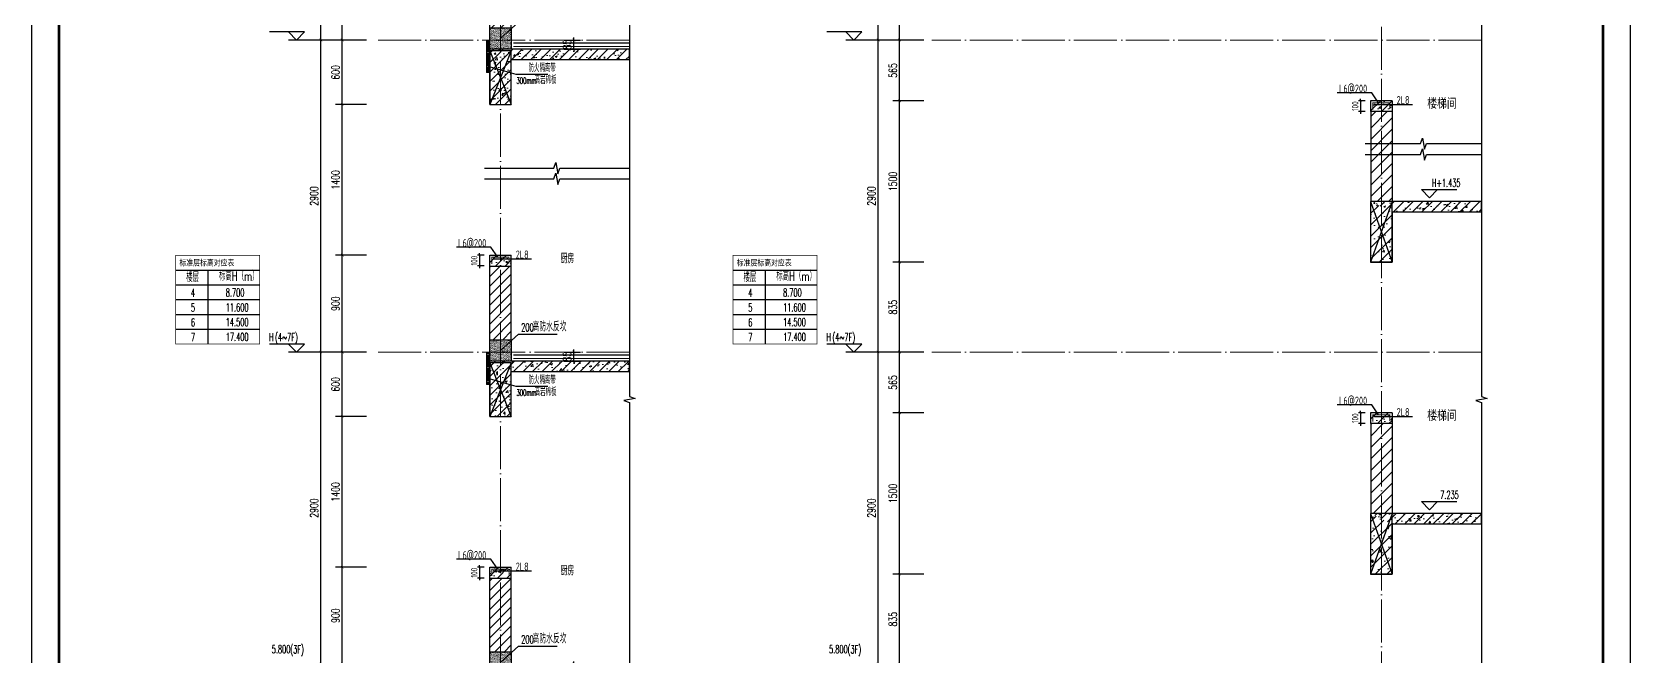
# Model space of a CAD drawing. Extents: x -1058961 to 23600, y -449123 to 2751847.
# Drawn here: x -15161 to -311, y -27028 to -21228 of the extents above; entities that cross this region are included whole.
import ezdxf

# ---------------------------------------------------------------- set-up
doc = ezdxf.new("R2010")
doc.units = 0
doc.header["$LTSCALE"] = 1000
doc.linetypes.add('DOTE', pattern=[2.42, 2, -0.2, 0.02, -0.2])
doc.layers.get('0').update_dxf_attribs({"linetype": 'CONTINUOUS'})
doc.layers.get('DEFPOINTS').update_dxf_attribs({"linetype": 'CONTINUOUS'})
for name, color, linetype in [('C-Sheet-图框', 101, 'CONTINUOUS'), ('DIM', 2, 'CONTINUOUS'), ('DIM_ELEV', 3, 'CONTINUOUS'), ('DIM_IDEN', 67, 'CONTINUOUS'), ('DIM_SYMB', 3, 'CONTINUOUS'), ('PUB_DIM', 3, 'CONTINUOUS'), ('PUB_TEXT', 2, 'CONTINUOUS'), ('REIN', 6, 'CONTINUOUS'), ('S-大样-砼线', 7, 'CONTINUOUS'), ('S-引出线', 40, 'CONTINUOUS'), ('TEXT', 2, 'CONTINUOUS'), ('WALL', 5, 'CONTINUOUS'), ('yichutu', 7, 'CONTINUOUS'), ('看线', 251, 'CONTINUOUS'), ('立面-看线', 251, 'CONTINUOUS')]:
    doc.layers.add(name, color=color, linetype=linetype)
for name, color, linetype, lineweight in [('DOTE', 19, 'DOTE', 9), ('PUB_HATCH', 8, 'CONTINUOUS', 9), ('内粉刷', 37, 'CONTINUOUS', 9), ('图框', 9, 'CONTINUOUS', 18)]:
    doc.layers.add(name, color=color, linetype=linetype, lineweight=lineweight)
doc.styles.add('_TCH_DIM', font='SIMPLEX.shx', dxfattribs={"width": 0.7, "bigfont": 'GBCBIG.shx'})
doc.styles.add('_TCH_DIM_T3', font='SIMPLEX', dxfattribs={"width": 0.705882, "bigfont": 'GBCBIG'})
doc.styles.add('DIM_FONT_T3', font='SIMPLEX', dxfattribs={"width": 0.705882, "bigfont": 'GBCBIG'})
doc.styles.add('TSSD_DIMENSION', font='Tssdeng.shx', dxfattribs={"width": 0.7, "bigfont": 'tssdchn.shx'})
doc.styles.add('TSSD_REIN', font='tssdeng.shx', dxfattribs={"width": 0.7, "height": 300, "bigfont": 'tssdchn.shx'})
doc.styles.add('w', font='tssdeng.shx', dxfattribs={"width": 0.8, "bigfont": 'tssdchn.shx'})
doc.styles.add('宋体', font='', dxfattribs={"height": 50})
doc.styles.get('宋体').set_extended_font_data('SimSun')
doc.dimstyles.new('_TCH_ARCH&&25', dxfattribs={"dimtxt": 74.375, "dimasz": 25, "dimexe": 62.5, "dimexo": 75, "dimgap": 25, "dimtad": 1, "dimdec": 0, "dimzin": 0, "dimdsep": 46, "dimtxsty": '_TCH_DIM_T3', "dimblk": 'ARCHTICK', "dimcen": 0.09, "dimclrt": 7, "dimazin": 0, "dimtfac": 1, "dimtdec": 0, "dimtix": 1, "dimtmove": 2, "dimatfit": 3, "dimldrblk": 'ARCHTICK', "dimfxl": 0, "dimtolj": 1, "dimtzin": 0, "dimarcsym": 0})
doc.dimstyles.new('TSSD_20_20', dxfattribs={"dimtxt": 60, "dimasz": 20, "dimexe": 20, "dimexo": 50, "dimgap": 20, "dimtad": 1, "dimdec": 0, "dimzin": 0, "dimdsep": 46, "dimtxsty": 'TSSD_DIMENSION', "dimblk": 'ARCHTICK', "dimblk1": 'ARCHTICK', "dimblk2": 'ARCHTICK', "dimcen": 0, "dimdle": 20, "dimclrt": 7, "dimadec": 0, "dimazin": 0, "dimtfac": 1, "dimtdec": 0, "dimtix": 1, "dimtmove": 2, "dimatfit": 3, "dimfxl": 0, "dimtolj": 1, "dimtzin": 0, "dimarcsym": 0})
pattern_1 = [(45, (0, 0), (-44.194174, 44.194174), []), (50, (0, 0), (179.315046, -15.688034), [18.75, -206.25]), (355, (0, 0), (-34.687833, 188.048033), [15, -165]), (100.4514, (14.94, -1.3), (144.627345, 172.359886), [15.935047, -175.285528]), (46.1842, (0, 50), (266.81026, -41.379754), [28.125, -309.375]), (96.6356, (22.23, 46.55), (233.665676, 243.52947), [23.90257, -262.92825]), (351.1842, (0, 50), (233.66549, 243.52965), [22.5, -247.5]), (21, (25, 37.5), (149.226763, -100.654723), [18.75, -206.25]), (326, (25, 37.5), (60.828833, 181.28751), [15, -165]), (71.4514, (37.44, 29.11), (210.055657, 80.632624), [15.935047, -175.285528]), (37.5, (0, 0), (3.039964, 83.2234635), [0, -163, 0, -167.5, 0, -165.625]), (7.5, (0, 0), (65.767384, 98.602928), [0, -95.5, 0, -159.25, 0, -63.125]), (327.5, (-55.75, 0), (133.455609, -5.638718), [0, -62.5, 0, -195, 0, -258.75]), (317.5, (-80.75, 0), (145.796542, 25.026246), [0, -81.25, 0, -129.5, 0, -183.75])]
pattern_2 = [(45, (-668291.09, 135539.91), (-53.0330086, 53.0330086), []), (50, (-668291.09, 135539.91), (215.178055, -18.82564), [22.5, -247.5]), (355, (-668291.09, 135539.9), (-41.6254, 225.65764), [18, -198]), (100.4514, (-668273.15, 135538.34), (173.552815, 206.83186), [19.12206, -210.342634]), (46.1842, (-668291.09, 135599.9), (320.17231, -49.6557), [33.75, -371.25]), (96.6356, (-668264.4, 135595.77), (280.39881, 292.23536), [28.68309, -315.5139]), (351.1842, (-668291.1, 135599.9), (280.39858, 292.23558), [27, -297]), (21, (-668261.09, 135584.91), (179.072116, -120.785667), [22.5, -247.5]), (326, (-668261.09, 135584.9), (72.9946, 217.54501), [18, -198]), (71.4514, (-668246.16, 135574.84), (252.06679, 96.75915), [19.12206, -210.342634]), (37.5, (-668291.09, 135539.91), (3.647957, 99.868156), [0, -195.6, 0, -201, 0, -198.75]), (7.5, (-668291.09, 135539.91), (78.920861, 118.323514), [0, -114.6, 0, -191.1, 0, -75.75]), (327.5, (-668357.99, 135539.91), (160.146731, -6.7664615), [0, -75, 0, -234, 0, -310.5]), (317.5, (-668387.99, 135539.91), (174.95585, 30.031495), [0, -97.5, 0, -155.4, 0, -220.5])]
pattern_3 = [(45, (-668291.09, 135593.76), (-53.03303, 53.03303), [])]
pattern_4 = [(45, (-668291.086, 135539.91), (-44.194174, 44.194174), []), (50, (-668291.09, 135539.91), (179.315046, -15.688034), [18.75, -206.25]), (355, (-668291.09, 135539.91), (-34.687833, 188.048033), [15, -165]), (100.4514, (-668276.14, 135538.6), (144.627345, 172.359886), [15.935047, -175.28553]), (46.1842, (-668291.09, 135589.9), (266.81026, -41.379754), [28.125, -309.375]), (96.6356, (-668268.85, 135586.46), (233.66568, 243.52947), [23.90257, -262.92825]), (351.1842, (-668291.1, 135589.9), (233.66549, 243.52965), [22.5, -247.5]), (21, (-668266.09, 135577.41), (149.226763, -100.654723), [18.75, -206.25]), (326, (-668266.09, 135577.41), (60.828833, 181.28751), [15, -165]), (71.4514, (-668253.65, 135569.02), (210.055657, 80.632624), [15.935047, -175.28553]), (37.5, (-668291.086, 135539.91), (3.039964, 83.2234635), [0, -163, 0, -167.5, 0, -165.625]), (7.5, (-668291.09, 135539.91), (65.767384, 98.602928), [0, -95.5, 0, -159.25, 0, -63.125]), (327.5, (-668346.836, 135539.91), (133.455609, -5.638718), [0, -62.5, 0, -195, 0, -258.75]), (317.5, (-668371.84, 135539.91), (145.796542, 25.026246), [0, -81.25, 0, -129.5, 0, -183.75])]

# ---------------------------------------------------------------- blocks, each defined once
blk = doc.blocks.new('GFDDDDRG')
at = {"layer": '图框'}
blk.add_lwpolyline([(923310, -107437), (923310, -159999), (893610, -159999), (893610, -107437)], close=True, dxfattribs=at)
blk.add_lwpolyline([(923310, -107437), (923310, -159999), (893610, -159999), (893610, -107437)], close=True, dxfattribs=at)
at = {"layer": '图框', "const_width": 50}
blk.add_lwpolyline([(894110, -159499), (922810, -159499), (922810, -108687), (894110, -108687)], close=True, dxfattribs=at)
blk = doc.blocks.new('yct-1051-594-26275-14850-25-1002.0')
at = {"layer": 'yichutu', "color": 7}
blk.add_lwpolyline([(0, 0), (0, 14850), (26275, 14850), (26275, 0)], close=True, dxfattribs=at)
blk = doc.blocks.new('_ArchTick')
at = {"color": 0, "linetype": 'ByBlock', "const_width": 0.15}
blk.add_lwpolyline([(-0.5, -0.5), (0.5, 0.5)], dxfattribs=at)
blk = doc.blocks.new('*D1397')
at = {"layer": 'DEFPOINTS', "color": 0}
for p in [(950480, -117286), (950646, -117286), (950480, -117371)]:
    blk.add_point(p, dxfattribs=at)
at = {"layer": 'PUB_DIM', "color": 0, "lineweight": -2}
for p, q in [((950555, -117286), (950708, -117286)), ((950646, -117286), (950646, -117261)), ((950646, -117371), (950646, -117286)), ((950555, -117371), (950708, -117371)), ((950646, -117371), (950646, -117396))]:
    blk.add_line(p, q, dxfattribs=at)
at = {"layer": 'PUB_DIM', "color": 0, "lineweight": -2, "xscale": 25, "yscale": 25, "zscale": 25}
for p, rotation in [((950646, -117286), 270), ((950646, -117371), 90)]:
    blk.add_blockref('_ArchTick', p, dxfattribs=dict(at, rotation=rotation))
at = {"layer": 'PUB_DIM', "color": 7, "insert": (950583, -117329), "char_height": 74.4, "attachment_point": 5, "rotation": 90, "style": '_TCH_DIM_T3'}
blk.add_mtext('\\A1;85', dxfattribs=at)
blk = doc.blocks.new('VDVDXAXFSFFX')
at = {"layer": 'PUB_HATCH'}
h = blk.add_hatch(dxfattribs=at)
h.set_pattern_fill('DOTS', color=251, scale=2, style=0)
h.set_pattern_definition([(0, (924712.4965, -148185.593), (1.5875, 3.175), [0, -3.175])])
h.paths.add_polyline_path([(924682, -148186), (924712, -148186), (924712, -147936), (924712, -147886), (924712, -147886), (924712, -147886), (924682, -147886)])
at = {"layer": 'DIM_IDEN', "color": 5}
for p, q in [((924695, -148129), (924956, -148203)), ((924956, -148203), (925253, -148203))]:
    blk.add_line(p, q, dxfattribs=at)
at = {"layer": 'PUB_HATCH', "color": 5}
blk.add_lwpolyline([(924712, -147886), (924682, -147886), (924682, -148186), (924712, -148186)], close=True, dxfattribs=at)
at = {"layer": 'PUB_TEXT', "style": 'DIM_FONT_T3', "width": 0.705882}
blk.add_text('防火隔离带', height=71.5, dxfattribs=at).set_placement((925073, -148182))
at = {"layer": 'PUB_TEXT', "color": 5, "style": 'DIM_FONT_T3'}
for s, height, width, p in [('300mm', 59.5, 0.49827, (924960, -148293)), ('高岩棉板', 71.5, 0.705882, (925130, -148293))]:
    blk.add_text(s, height=height, dxfattribs=dict(at, width=width)).set_placement(p)
blk = doc.blocks.new('*D2169')
at = {"layer": 'DEFPOINTS', "color": 0}
for p in [(-7098, -26268), (-6798, -26268), (-6798, -27103)]:
    blk.add_point(p, dxfattribs=at)
at = {"layer": 'PUB_DIM', "color": 0, "lineweight": -2}
for p, q in [((-6873, -26268), (-7160, -26268)), ((-7098, -27103), (-7098, -26268)), ((-6873, -27103), (-7160, -27103))]:
    blk.add_line(p, q, dxfattribs=at)
at = {"layer": 'PUB_DIM', "color": 0, "lineweight": -2, "xscale": 25, "yscale": 25, "zscale": 25}
for p, rotation in [((-7098, -26268), 90), ((-7098, -27103), 270)]:
    blk.add_blockref('_ArchTick', p, dxfattribs=dict(at, rotation=rotation))
at = {"layer": 'PUB_DIM', "color": 7, "insert": (-7160, -26686), "char_height": 74.4, "attachment_point": 5, "rotation": 90, "style": '_TCH_DIM_T3'}
blk.add_mtext('\\A1;835', dxfattribs=at)
blk = doc.blocks.new('*D2170')
at = {"layer": 'DEFPOINTS', "color": 0}
for p in [(-7098, -24768), (-6798, -24768), (-6798, -26268)]:
    blk.add_point(p, dxfattribs=at)
at = {"layer": 'PUB_DIM', "color": 0, "lineweight": -2}
for p, q in [((-6873, -24768), (-7160, -24768)), ((-7098, -26268), (-7098, -24768)), ((-6873, -26268), (-7160, -26268))]:
    blk.add_line(p, q, dxfattribs=at)
at = {"layer": 'PUB_DIM', "color": 0, "lineweight": -2, "xscale": 25, "yscale": 25, "zscale": 25}
for p, rotation in [((-7098, -24768), 90), ((-7098, -26268), 270)]:
    blk.add_blockref('_ArchTick', p, dxfattribs=dict(at, rotation=rotation))
at = {"layer": 'PUB_DIM', "color": 7, "insert": (-7160, -25518), "char_height": 74.4, "attachment_point": 5, "rotation": 90, "style": '_TCH_DIM_T3'}
blk.add_mtext('\\A1;1500', dxfattribs=at)
blk = doc.blocks.new('*D2171')
at = {"layer": 'DEFPOINTS', "color": 0}
for p in [(-7098, -24203), (-6798, -24203), (-6798, -24768)]:
    blk.add_point(p, dxfattribs=at)
at = {"layer": 'PUB_DIM', "color": 0, "lineweight": -2}
for p, q in [((-6873, -24203), (-7160, -24203)), ((-7098, -24768), (-7098, -24203)), ((-6873, -24768), (-7160, -24768))]:
    blk.add_line(p, q, dxfattribs=at)
at = {"layer": 'PUB_DIM', "color": 0, "lineweight": -2, "xscale": 25, "yscale": 25, "zscale": 25}
for p, rotation in [((-7098, -24203), 90), ((-7098, -24768), 270)]:
    blk.add_blockref('_ArchTick', p, dxfattribs=dict(at, rotation=rotation))
at = {"layer": 'PUB_DIM', "color": 7, "insert": (-7160, -24486), "char_height": 74.4, "attachment_point": 5, "rotation": 90, "style": '_TCH_DIM_T3'}
blk.add_mtext('\\A1;565', dxfattribs=at)
blk = doc.blocks.new('*D2172')
at = {"layer": 'DEFPOINTS', "color": 0}
for p in [(-7098, -23368), (-6798, -23368), (-6798, -24203)]:
    blk.add_point(p, dxfattribs=at)
at = {"layer": 'PUB_DIM', "color": 0, "lineweight": -2}
for p, q in [((-6873, -23368), (-7160, -23368)), ((-7098, -24203), (-7098, -23368)), ((-6873, -24203), (-7160, -24203))]:
    blk.add_line(p, q, dxfattribs=at)
at = {"layer": 'PUB_DIM', "color": 0, "lineweight": -2, "xscale": 25, "yscale": 25, "zscale": 25}
for p, rotation in [((-7098, -23368), 90), ((-7098, -24203), 270)]:
    blk.add_blockref('_ArchTick', p, dxfattribs=dict(at, rotation=rotation))
at = {"layer": 'PUB_DIM', "color": 7, "insert": (-7160, -23786), "char_height": 74.4, "attachment_point": 5, "rotation": 90, "style": '_TCH_DIM_T3'}
blk.add_mtext('\\A1;835', dxfattribs=at)
blk = doc.blocks.new('*D2173')
at = {"layer": 'DEFPOINTS', "color": 0}
for p in [(-7098, -21868), (-6798, -21868), (-6798, -23368)]:
    blk.add_point(p, dxfattribs=at)
at = {"layer": 'PUB_DIM', "color": 0, "lineweight": -2}
for p, q in [((-6873, -21868), (-7160, -21868)), ((-7098, -23368), (-7098, -21868)), ((-6873, -23368), (-7160, -23368))]:
    blk.add_line(p, q, dxfattribs=at)
at = {"layer": 'PUB_DIM', "color": 0, "lineweight": -2, "xscale": 25, "yscale": 25, "zscale": 25}
for p, rotation in [((-7098, -21868), 90), ((-7098, -23368), 270)]:
    blk.add_blockref('_ArchTick', p, dxfattribs=dict(at, rotation=rotation))
at = {"layer": 'PUB_DIM', "color": 7, "insert": (-7160, -22618), "char_height": 74.4, "attachment_point": 5, "rotation": 90, "style": '_TCH_DIM_T3'}
blk.add_mtext('\\A1;1500', dxfattribs=at)
blk = doc.blocks.new('*D2174')
at = {"layer": 'DEFPOINTS', "color": 0}
for p in [(-7098, -21303), (-6798, -21303), (-6798, -21868)]:
    blk.add_point(p, dxfattribs=at)
at = {"layer": 'PUB_DIM', "color": 0, "lineweight": -2}
for p, q in [((-6873, -21303), (-7160, -21303)), ((-7098, -21868), (-7098, -21303)), ((-6873, -21868), (-7160, -21868))]:
    blk.add_line(p, q, dxfattribs=at)
at = {"layer": 'PUB_DIM', "color": 0, "lineweight": -2, "xscale": 25, "yscale": 25, "zscale": 25}
for p, rotation in [((-7098, -21303), 90), ((-7098, -21868), 270)]:
    blk.add_blockref('_ArchTick', p, dxfattribs=dict(at, rotation=rotation))
at = {"layer": 'PUB_DIM', "color": 7, "insert": (-7160, -21586), "char_height": 74.4, "attachment_point": 5, "rotation": 90, "style": '_TCH_DIM_T3'}
blk.add_mtext('\\A1;565', dxfattribs=at)
blk = doc.blocks.new('*D2175')
at = {"layer": 'DEFPOINTS', "color": 0}
for p in [(-7098, -20468), (-6798, -20468), (-6798, -21303)]:
    blk.add_point(p, dxfattribs=at)
at = {"layer": 'PUB_DIM', "color": 0, "lineweight": -2}
for p, q in [((-6873, -20468), (-7160, -20468)), ((-7098, -21303), (-7098, -20468)), ((-6873, -21303), (-7160, -21303))]:
    blk.add_line(p, q, dxfattribs=at)
at = {"layer": 'PUB_DIM', "color": 0, "lineweight": -2, "xscale": 25, "yscale": 25, "zscale": 25}
for p, rotation in [((-7098, -20468), 90), ((-7098, -21303), 270)]:
    blk.add_blockref('_ArchTick', p, dxfattribs=dict(at, rotation=rotation))
at = {"layer": 'PUB_DIM', "color": 7, "insert": (-7160, -20886), "char_height": 74.4, "attachment_point": 5, "rotation": 90, "style": '_TCH_DIM_T3'}
blk.add_mtext('\\A1;835', dxfattribs=at)
blk = doc.blocks.new('*D2184')
at = {"layer": 'DEFPOINTS', "color": 0}
for p in [(-7298, -24203), (-6798, -24203), (-6798, -27103)]:
    blk.add_point(p, dxfattribs=at)
at = {"layer": 'PUB_DIM', "color": 0, "lineweight": -2}
for p, q in [((-6873, -24203), (-7360, -24203)), ((-7298, -27103), (-7298, -24203)), ((-6873, -27103), (-7360, -27103))]:
    blk.add_line(p, q, dxfattribs=at)
at = {"layer": 'PUB_DIM', "color": 0, "lineweight": -2, "xscale": 25, "yscale": 25, "zscale": 25}
for p, rotation in [((-7298, -24203), 90), ((-7298, -27103), 270)]:
    blk.add_blockref('_ArchTick', p, dxfattribs=dict(at, rotation=rotation))
at = {"layer": 'PUB_DIM', "color": 7, "insert": (-7360, -25653), "char_height": 74.4, "attachment_point": 5, "rotation": 90, "style": '_TCH_DIM_T3'}
blk.add_mtext('\\A1;2900', dxfattribs=at)
blk = doc.blocks.new('*D2185')
at = {"layer": 'DEFPOINTS', "color": 0}
for p in [(-7298, -21303), (-6798, -21303), (-6798, -24203)]:
    blk.add_point(p, dxfattribs=at)
at = {"layer": 'PUB_DIM', "color": 0, "lineweight": -2}
for p, q in [((-6873, -21303), (-7360, -21303)), ((-7298, -24203), (-7298, -21303)), ((-6873, -24203), (-7360, -24203))]:
    blk.add_line(p, q, dxfattribs=at)
at = {"layer": 'PUB_DIM', "color": 0, "lineweight": -2, "xscale": 25, "yscale": 25, "zscale": 25}
for p, rotation in [((-7298, -21303), 90), ((-7298, -24203), 270)]:
    blk.add_blockref('_ArchTick', p, dxfattribs=dict(at, rotation=rotation))
at = {"layer": 'PUB_DIM', "color": 7, "insert": (-7360, -22753), "char_height": 74.4, "attachment_point": 5, "rotation": 90, "style": '_TCH_DIM_T3'}
blk.add_mtext('\\A1;2900', dxfattribs=at)
blk = doc.blocks.new('*D2186')
at = {"layer": 'DEFPOINTS', "color": 0}
for p in [(-7298, -18403), (-6798, -18403), (-6798, -21303)]:
    blk.add_point(p, dxfattribs=at)
at = {"layer": 'PUB_DIM', "color": 0, "lineweight": -2}
for p, q in [((-6873, -18403), (-7360, -18403)), ((-7298, -21303), (-7298, -18403)), ((-6873, -21303), (-7360, -21303))]:
    blk.add_line(p, q, dxfattribs=at)
at = {"layer": 'PUB_DIM', "color": 0, "lineweight": -2, "xscale": 25, "yscale": 25, "zscale": 25}
for p, rotation in [((-7298, -18403), 90), ((-7298, -21303), 270)]:
    blk.add_blockref('_ArchTick', p, dxfattribs=dict(at, rotation=rotation))
at = {"layer": 'PUB_DIM', "color": 7, "insert": (-7360, -19853), "char_height": 74.4, "attachment_point": 5, "rotation": 90, "style": '_TCH_DIM_T3'}
blk.add_mtext('\\A1;2900', dxfattribs=at)
blk = doc.blocks.new('*D1991')
at = {"layer": 'DEFPOINTS', "color": 0}
for p in [(-12277, -26203), (-11977, -26203), (-11977, -27103)]:
    blk.add_point(p, dxfattribs=at)
at = {"layer": 'PUB_DIM', "color": 0, "lineweight": -2}
for p, q in [((-12052, -26203), (-12339, -26203)), ((-12277, -27103), (-12277, -26203)), ((-12052, -27103), (-12339, -27103))]:
    blk.add_line(p, q, dxfattribs=at)
at = {"layer": 'PUB_DIM', "color": 0, "lineweight": -2, "xscale": 25, "yscale": 25, "zscale": 25}
for p, rotation in [((-12277, -26203), 90), ((-12277, -27103), 270)]:
    blk.add_blockref('_ArchTick', p, dxfattribs=dict(at, rotation=rotation))
at = {"layer": 'PUB_DIM', "color": 7, "insert": (-12339, -26653), "char_height": 74.4, "attachment_point": 5, "rotation": 90, "style": '_TCH_DIM_T3'}
blk.add_mtext('\\A1;900', dxfattribs=at)
blk = doc.blocks.new('*D1992')
at = {"layer": 'DEFPOINTS', "color": 0}
for p in [(-12277, -24803), (-11977, -24803), (-11977, -26203)]:
    blk.add_point(p, dxfattribs=at)
at = {"layer": 'PUB_DIM', "color": 0, "lineweight": -2}
for p, q in [((-12052, -24803), (-12339, -24803)), ((-12277, -26203), (-12277, -24803)), ((-12052, -26203), (-12339, -26203))]:
    blk.add_line(p, q, dxfattribs=at)
at = {"layer": 'PUB_DIM', "color": 0, "lineweight": -2, "xscale": 25, "yscale": 25, "zscale": 25}
for p, rotation in [((-12277, -24803), 90), ((-12277, -26203), 270)]:
    blk.add_blockref('_ArchTick', p, dxfattribs=dict(at, rotation=rotation))
at = {"layer": 'PUB_DIM', "color": 7, "insert": (-12339, -25503), "char_height": 74.4, "attachment_point": 5, "rotation": 90, "style": '_TCH_DIM_T3'}
blk.add_mtext('\\A1;1400', dxfattribs=at)
blk = doc.blocks.new('*D1993')
at = {"layer": 'DEFPOINTS', "color": 0}
for p in [(-12277, -24203), (-11977, -24203), (-11977, -24803)]:
    blk.add_point(p, dxfattribs=at)
at = {"layer": 'PUB_DIM', "color": 0, "lineweight": -2}
for p, q in [((-12052, -24203), (-12339, -24203)), ((-12277, -24803), (-12277, -24203)), ((-12052, -24803), (-12339, -24803))]:
    blk.add_line(p, q, dxfattribs=at)
at = {"layer": 'PUB_DIM', "color": 0, "lineweight": -2, "xscale": 25, "yscale": 25, "zscale": 25}
for p, rotation in [((-12277, -24203), 90), ((-12277, -24803), 270)]:
    blk.add_blockref('_ArchTick', p, dxfattribs=dict(at, rotation=rotation))
at = {"layer": 'PUB_DIM', "color": 7, "insert": (-12339, -24503), "char_height": 74.4, "attachment_point": 5, "rotation": 90, "style": '_TCH_DIM_T3'}
blk.add_mtext('\\A1;600', dxfattribs=at)
blk = doc.blocks.new('*D1994')
at = {"layer": 'DEFPOINTS', "color": 0}
for p in [(-12277, -23303), (-11977, -23303), (-11977, -24203)]:
    blk.add_point(p, dxfattribs=at)
at = {"layer": 'PUB_DIM', "color": 0, "lineweight": -2}
for p, q in [((-12052, -23303), (-12339, -23303)), ((-12277, -24203), (-12277, -23303)), ((-12052, -24203), (-12339, -24203))]:
    blk.add_line(p, q, dxfattribs=at)
at = {"layer": 'PUB_DIM', "color": 0, "lineweight": -2, "xscale": 25, "yscale": 25, "zscale": 25}
for p, rotation in [((-12277, -23303), 90), ((-12277, -24203), 270)]:
    blk.add_blockref('_ArchTick', p, dxfattribs=dict(at, rotation=rotation))
at = {"layer": 'PUB_DIM', "color": 7, "insert": (-12339, -23753), "char_height": 74.4, "attachment_point": 5, "rotation": 90, "style": '_TCH_DIM_T3'}
blk.add_mtext('\\A1;900', dxfattribs=at)
blk = doc.blocks.new('*D1995')
at = {"layer": 'DEFPOINTS', "color": 0}
for p in [(-12277, -21903), (-11977, -21903), (-11977, -23303)]:
    blk.add_point(p, dxfattribs=at)
at = {"layer": 'PUB_DIM', "color": 0, "lineweight": -2}
for p, q in [((-12052, -21903), (-12339, -21903)), ((-12277, -23303), (-12277, -21903)), ((-12052, -23303), (-12339, -23303))]:
    blk.add_line(p, q, dxfattribs=at)
at = {"layer": 'PUB_DIM', "color": 0, "lineweight": -2, "xscale": 25, "yscale": 25, "zscale": 25}
for p, rotation in [((-12277, -21903), 90), ((-12277, -23303), 270)]:
    blk.add_blockref('_ArchTick', p, dxfattribs=dict(at, rotation=rotation))
at = {"layer": 'PUB_DIM', "color": 7, "insert": (-12339, -22603), "char_height": 74.4, "attachment_point": 5, "rotation": 90, "style": '_TCH_DIM_T3'}
blk.add_mtext('\\A1;1400', dxfattribs=at)
blk = doc.blocks.new('*D1996')
at = {"layer": 'DEFPOINTS', "color": 0}
for p in [(-12277, -21303), (-11977, -21303), (-11977, -21903)]:
    blk.add_point(p, dxfattribs=at)
at = {"layer": 'PUB_DIM', "color": 0, "lineweight": -2}
for p, q in [((-12052, -21303), (-12339, -21303)), ((-12277, -21903), (-12277, -21303)), ((-12052, -21903), (-12339, -21903))]:
    blk.add_line(p, q, dxfattribs=at)
at = {"layer": 'PUB_DIM', "color": 0, "lineweight": -2, "xscale": 25, "yscale": 25, "zscale": 25}
for p, rotation in [((-12277, -21303), 90), ((-12277, -21903), 270)]:
    blk.add_blockref('_ArchTick', p, dxfattribs=dict(at, rotation=rotation))
at = {"layer": 'PUB_DIM', "color": 7, "insert": (-12339, -21603), "char_height": 74.4, "attachment_point": 5, "rotation": 90, "style": '_TCH_DIM_T3'}
blk.add_mtext('\\A1;600', dxfattribs=at)
blk = doc.blocks.new('*D1997')
at = {"layer": 'DEFPOINTS', "color": 0}
for p in [(-12277, -20403), (-11977, -20403), (-11977, -21303)]:
    blk.add_point(p, dxfattribs=at)
at = {"layer": 'PUB_DIM', "color": 0, "lineweight": -2}
for p, q in [((-12052, -20403), (-12339, -20403)), ((-12277, -21303), (-12277, -20403)), ((-12052, -21303), (-12339, -21303))]:
    blk.add_line(p, q, dxfattribs=at)
at = {"layer": 'PUB_DIM', "color": 0, "lineweight": -2, "xscale": 25, "yscale": 25, "zscale": 25}
for p, rotation in [((-12277, -20403), 90), ((-12277, -21303), 270)]:
    blk.add_blockref('_ArchTick', p, dxfattribs=dict(at, rotation=rotation))
at = {"layer": 'PUB_DIM', "color": 7, "insert": (-12339, -20853), "char_height": 74.4, "attachment_point": 5, "rotation": 90, "style": '_TCH_DIM_T3'}
blk.add_mtext('\\A1;900', dxfattribs=at)
blk = doc.blocks.new('*D2007')
at = {"layer": 'DEFPOINTS', "color": 0}
for p in [(-12477, -24203), (-11977, -24203), (-11977, -27103)]:
    blk.add_point(p, dxfattribs=at)
at = {"layer": 'PUB_DIM', "color": 0, "lineweight": -2}
for p, q in [((-12052, -24203), (-12539, -24203)), ((-12477, -27103), (-12477, -24203)), ((-12052, -27103), (-12539, -27103))]:
    blk.add_line(p, q, dxfattribs=at)
at = {"layer": 'PUB_DIM', "color": 0, "lineweight": -2, "xscale": 25, "yscale": 25, "zscale": 25}
for p, rotation in [((-12477, -24203), 90), ((-12477, -27103), 270)]:
    blk.add_blockref('_ArchTick', p, dxfattribs=dict(at, rotation=rotation))
at = {"layer": 'PUB_DIM', "color": 7, "insert": (-12539, -25653), "char_height": 74.4, "attachment_point": 5, "rotation": 90, "style": '_TCH_DIM_T3'}
blk.add_mtext('\\A1;2900', dxfattribs=at)
blk = doc.blocks.new('*D2008')
at = {"layer": 'DEFPOINTS', "color": 0}
for p in [(-12477, -21303), (-11977, -21303), (-11977, -24203)]:
    blk.add_point(p, dxfattribs=at)
at = {"layer": 'PUB_DIM', "color": 0, "lineweight": -2}
for p, q in [((-12052, -21303), (-12539, -21303)), ((-12477, -24203), (-12477, -21303)), ((-12052, -24203), (-12539, -24203))]:
    blk.add_line(p, q, dxfattribs=at)
at = {"layer": 'PUB_DIM', "color": 0, "lineweight": -2, "xscale": 25, "yscale": 25, "zscale": 25}
for p, rotation in [((-12477, -21303), 90), ((-12477, -24203), 270)]:
    blk.add_blockref('_ArchTick', p, dxfattribs=dict(at, rotation=rotation))
at = {"layer": 'PUB_DIM', "color": 7, "insert": (-12539, -22753), "char_height": 74.4, "attachment_point": 5, "rotation": 90, "style": '_TCH_DIM_T3'}
blk.add_mtext('\\A1;2900', dxfattribs=at)
blk = doc.blocks.new('*D2009')
at = {"layer": 'DEFPOINTS', "color": 0}
for p in [(-12477, -18403), (-11977, -18403), (-11977, -21303)]:
    blk.add_point(p, dxfattribs=at)
at = {"layer": 'PUB_DIM', "color": 0, "lineweight": -2}
for p, q in [((-12052, -18403), (-12539, -18403)), ((-12477, -21303), (-12477, -18403)), ((-12052, -21303), (-12539, -21303))]:
    blk.add_line(p, q, dxfattribs=at)
at = {"layer": 'PUB_DIM', "color": 0, "lineweight": -2, "xscale": 25, "yscale": 25, "zscale": 25}
for p, rotation in [((-12477, -18403), 90), ((-12477, -21303), 270)]:
    blk.add_blockref('_ArchTick', p, dxfattribs=dict(at, rotation=rotation))
at = {"layer": 'PUB_DIM', "color": 7, "insert": (-12539, -19853), "char_height": 74.4, "attachment_point": 5, "rotation": 90, "style": '_TCH_DIM_T3'}
blk.add_mtext('\\A1;2900', dxfattribs=at)
blk = doc.blocks.new('20210809.03331612')
at = {"layer": 'REIN', "const_width": 9}
blk.add_lwpolyline([(87484, 67999), (87484, 68063), (87644, 68063), (87644, 68005)], dxfattribs=at)
at = {"layer": 'REIN', "const_width": 8}
for points in [[(87498, 68048, 1), (87506, 68048, 1)], [(87625, 68048, 1), (87633, 68048, 1)]]:
    blk.add_lwpolyline(points, format="xyb", close=True, dxfattribs=at)
at = {"layer": 'S-大样-砼线'}
for p, q in [((87465, 67081), (87665, 66581)), ((87665, 67081), (87465, 66581))]:
    blk.add_line(p, q, dxfattribs=at)
blk.add_lwpolyline([(87665, 67081), (87465, 67081), (87465, 66581), (87665, 66581)], close=True, dxfattribs=at)
at = {"layer": 'S-引出线'}
for p, q in [((87475, 68155), (87155, 68155)), ((87539, 68063), (87475, 68155)), ((87502, 68048), (87853, 68048))]:
    blk.add_line(p, q, dxfattribs=at)
at = {"layer": 'TEXT', "style": 'w', "width": 0.7}
for s, p in [('L6@200', (87171, 68157)), ('2L8', (87706, 68050))]:
    blk.add_text(s, height=75, rotation=0, dxfattribs=at).set_placement(p)
blk = doc.blocks.new('*D1435')
at = {"layer": 'DEFPOINTS', "color": 0}
for p in [(-10907, -23303), (-11001, -23403), (-10907, -23403)]:
    blk.add_point(p, dxfattribs=at)
at = {"layer": 'DIM', "color": 0, "lineweight": -2}
for p, q in [((-10957, -23303), (-11021, -23303)), ((-11001, -23303), (-11001, -23283)), ((-11001, -23303), (-11001, -23403)), ((-10957, -23403), (-11021, -23403)), ((-11001, -23403), (-11001, -23423))]:
    blk.add_line(p, q, dxfattribs=at)
at = {"layer": 'DIM', "color": 0, "lineweight": -2, "xscale": 20, "yscale": 20, "zscale": 20}
for p, rotation in [((-11001, -23303), 270), ((-11001, -23403), 90)]:
    blk.add_blockref('_ArchTick', p, dxfattribs=dict(at, rotation=rotation))
at = {"layer": 'DIM', "color": 7, "insert": (-11051, -23353), "char_height": 60, "attachment_point": 5, "rotation": 90, "style": 'TSSD_DIMENSION'}
blk.add_mtext('\\A1;100', dxfattribs=at)
blk = doc.blocks.new('*D1436')
at = {"layer": 'DEFPOINTS', "color": 0}
for p in [(-10907, -26203), (-11001, -26303), (-10907, -26303)]:
    blk.add_point(p, dxfattribs=at)
at = {"layer": 'DIM', "color": 0, "lineweight": -2}
for p, q in [((-10957, -26203), (-11021, -26203)), ((-11001, -26203), (-11001, -26183)), ((-11001, -26203), (-11001, -26303)), ((-10957, -26303), (-11021, -26303)), ((-11001, -26303), (-11001, -26323))]:
    blk.add_line(p, q, dxfattribs=at)
at = {"layer": 'DIM', "color": 0, "lineweight": -2, "xscale": 20, "yscale": 20, "zscale": 20}
for p, rotation in [((-11001, -26203), 270), ((-11001, -26303), 90)]:
    blk.add_blockref('_ArchTick', p, dxfattribs=dict(at, rotation=rotation))
at = {"layer": 'DIM', "color": 7, "insert": (-11051, -26253), "char_height": 60, "attachment_point": 5, "rotation": 90, "style": 'TSSD_DIMENSION'}
blk.add_mtext('\\A1;100', dxfattribs=at)
blk = doc.blocks.new('20210809.04070727')
at = {"layer": 'REIN', "const_width": 9}
blk.add_lwpolyline([(87484, 67934), (87484, 67998), (87644, 67998), (87644, 67940)], dxfattribs=at)
at = {"layer": 'REIN', "const_width": 8}
for points in [[(87498, 67983, 1), (87506, 67983, 1)], [(87625, 67983, 1), (87633, 67983, 1)]]:
    blk.add_lwpolyline(points, format="xyb", close=True, dxfattribs=at)
at = {"layer": 'S-大样-砼线'}
for p, q in [((87465, 67081), (87665, 66516)), ((87665, 67081), (87465, 66516))]:
    blk.add_line(p, q, dxfattribs=at)
blk.add_lwpolyline([(87665, 67081), (87465, 67081), (87465, 66516), (87665, 66516)], close=True, dxfattribs=at)
at = {"layer": 'S-引出线'}
for p, q in [((87475, 68090), (87155, 68090)), ((87539, 67998), (87475, 68090)), ((87502, 67983), (87853, 67983))]:
    blk.add_line(p, q, dxfattribs=at)
at = {"layer": 'TEXT', "style": 'w', "width": 0.7}
for s, p in [('L6@200', (87171, 68092)), ('2L8', (87706, 67985))]:
    blk.add_text(s, height=75, rotation=0, dxfattribs=at).set_placement(p)
blk = doc.blocks.new('*D1438')
at = {"layer": 'DEFPOINTS', "color": 0}
for p in [(-2721, -24768), (-2815, -24868), (-2721, -24868)]:
    blk.add_point(p, dxfattribs=at)
at = {"layer": 'DIM', "color": 0, "lineweight": -2}
for p, q in [((-2771, -24768), (-2835, -24768)), ((-2815, -24768), (-2815, -24748)), ((-2815, -24768), (-2815, -24868)), ((-2771, -24868), (-2835, -24868)), ((-2815, -24868), (-2815, -24888))]:
    blk.add_line(p, q, dxfattribs=at)
at = {"layer": 'DIM', "color": 0, "lineweight": -2, "xscale": 20, "yscale": 20, "zscale": 20}
for p, rotation in [((-2815, -24768), 270), ((-2815, -24868), 90)]:
    blk.add_blockref('_ArchTick', p, dxfattribs=dict(at, rotation=rotation))
at = {"layer": 'DIM', "color": 7, "insert": (-2865, -24818), "char_height": 60, "attachment_point": 5, "rotation": 90, "style": 'TSSD_DIMENSION'}
blk.add_mtext('\\A1;100', dxfattribs=at)
blk = doc.blocks.new('*D3280')
at = {"layer": 'DEFPOINTS', "color": 0}
for p in [(-2815, -21968), (-2721, -21868), (-2721, -21968)]:
    blk.add_point(p, dxfattribs=at)
at = {"layer": 'DIM', "color": 0, "lineweight": -2}
for p, q in [((-2771, -21868), (-2835, -21868)), ((-2771, -21968), (-2835, -21968)), ((-2815, -21868), (-2815, -21848)), ((-2815, -21868), (-2815, -21968)), ((-2815, -21968), (-2815, -21988))]:
    blk.add_line(p, q, dxfattribs=at)
at = {"layer": 'DIM', "color": 0, "lineweight": -2, "xscale": 20, "yscale": 20, "zscale": 20}
for p, rotation in [((-2815, -21868), 270), ((-2815, -21968), 90)]:
    blk.add_blockref('_ArchTick', p, dxfattribs=dict(at, rotation=rotation))
at = {"layer": 'DIM', "color": 7, "insert": (-2865, -21918), "char_height": 60, "attachment_point": 5, "rotation": 90, "style": 'TSSD_DIMENSION'}
blk.add_mtext('\\A1;100', dxfattribs=at)
blk = doc.blocks.new('GDGDGRDDSF')
at = {"layer": 'PUB_HATCH'}
h = blk.add_hatch(dxfattribs=at)
h.set_pattern_fill('钢筋混凝土', color=256, scale=25, style=0)
h.set_pattern_definition(pattern_1)
h.paths.add_polyline_path([(950064.5, -116486.1), (950064.5, -116386.1), (949864.5, -116386.1), (949864.5, -116486.1)])
h = blk.add_hatch(dxfattribs=at)
h.set_pattern_fill('普通砖', color=256, scale=25, style=0)
h.set_pattern_definition([(45, (0, 44.88), (-44.1941915, 44.1941915), [])])
h.paths.add_polyline_path([(950064.5, -117171.1), (950064.5, -116486.1), (949864.5, -116486.1), (949864.5, -117171.1)])
h = blk.add_hatch(dxfattribs=at)
h.set_pattern_fill('钢筋混凝土', color=256, scale=25, style=0)
h.set_pattern_definition(pattern_1)
h.paths.add_polyline_path([(951163, -117371.1), (949864.5, -117371.1), (950064.5, -117471.1), (951163, -117471.1)])
h = blk.add_hatch(dxfattribs=at)
h.set_pattern_fill('钢筋混凝土', color=256, scale=25, style=0)
h.set_pattern_definition(pattern_1)
h.paths.add_polyline_path([(950064.5, -117886.1), (950064.5, -117471.1), (949864.5, -117371.1), (949864.5, -117886.1)])
at = {"layer": '立面-看线'}
h = blk.add_hatch(dxfattribs=at)
h.set_pattern_fill('碎沙', color=256, scale=4)
h.set_pattern_definition([(37.5, (148811.253, -502733.035), (-0.32000626, 9.78826475), [0, -7.7216, 0, -8.636, 0, -8.255]), (7.5, (148811.253, -502733.035), (8.99046566, 14.33650201), [0, -4.1656, 0, -6.9596, 0, -2.667]), (327.5, (148805.004, -502733.035), (15.819847405, 0.02874369), [0, -2.54, 0, -9.144, 0, -11.938]), (317.5, (148805.004, -502733.035), (15.27112905, 4.45858647), [0, -1.27, 0, -5.9944, 0, -6.858])])
h.paths.add_polyline_path([(949864.5, -117371.1), (950064.5, -117371.1), (950064.5, -117171.1), (949864.5, -117171.1)])
at = {"layer": 'DIM_IDEN'}
for p, q in [((949964.5, -117271.1), (950131.3, -117119.6)), ((950131.3, -117119.6), (950491.5, -117119.6))]:
    blk.add_line(p, q, dxfattribs=at)
at = {"layer": 'WALL'}
for p, q in [((949864.5, -116486.1), (949864.5, -116386.1)), ((949864.5, -116386.1), (950064.5, -116386.1)), ((950064.5, -116486.1), (950064.5, -116386.1)), ((949864.5, -116486.1), (950064.5, -116486.1)), ((949864.5, -117171.1), (949864.5, -116486.1)), ((950064.5, -117171.1), (950064.5, -116486.1)), ((949864.5, -117171.1), (950064.5, -117171.1)), ((951163, -117371.1), (949864.5, -117371.1)), ((949864.5, -117886.1), (949864.5, -117371.1)), ((951163, -117471.1), (951163, -117371.1)), ((951163, -117471.1), (950064.5, -117471.1)), ((950064.5, -117886.1), (950064.5, -117471.1)), ((949864.5, -117886.1), (950064.5, -117886.1))]:
    blk.add_line(p, q, dxfattribs=at)
blk.add_lwpolyline([(949864.5, -117171.1), (950064.5, -117171.1), (950064.5, -117371.1), (949864.5, -117371.1)], close=True, dxfattribs=at)
at = {"layer": '内粉刷'}
blk.add_lwpolyline([(951163, -117346.1), (950084.5, -117346.1)], dxfattribs=at)
at = {"layer": '看线', "color": 32}
blk.add_lwpolyline([(951163, -117316.1), (950084.5, -117316.1)], dxfattribs=at)
at = {"layer": 'PUB_TEXT', "style": 'DIM_FONT_T3'}
for s, height, width, p in [('厨房', 89.36, 0.705882, (950523.7, -116460.5)), ('高防水反坎', 89.36, 0.705882, (950262.2, -117093.3)), ('200', 74.38, 0.49827, (950156.3, -117093.3))]:
    blk.add_text(s, height=height, dxfattribs=dict(at, width=width)).set_placement(p)
at = {"layer": 'PUB_DIM'}
dim = blk.add_aligned_dim(p1=(950479.7, -117371.1), p2=(950479.7, -117286.1), distance=-166, dimstyle='_TCH_ARCH&&25', dxfattribs=at)
dim.commit()
dim.dimension.update_dxf_attribs({"geometry": '*D1397', "text_midpoint": (950583.4, -117328.6)})

msp = doc.modelspace()

# ---------------------------------------------------------------- hatches: boundary and pattern name
at = {"layer": 'PUB_HATCH'}
h = msp.add_hatch(dxfattribs=at)
h.set_pattern_fill('钢筋混凝土', color=256, scale=30, style=0)
h.set_pattern_definition(pattern_2)
h.paths.add_polyline_path([(-2720.83, -21868.08), (-2720.83, -21968.08), (-2520.83, -21968.08), (-2520.83, -21868.09)])
h = msp.add_hatch(dxfattribs=at)
h.set_pattern_fill('普通砖', color=256, scale=30, style=0)
h.set_pattern_definition(pattern_3)
h.paths.add_polyline_path([(-2520.76, -21968.08), (-2720.76, -21968.09), (-2720.75, -22803.08), (-2520.75, -22803.08)])
h = msp.add_hatch(dxfattribs=at)
h.set_pattern_fill('钢筋混凝土', color=256, scale=30, style=0)
h.set_pattern_definition(pattern_2)
h.paths.add_polyline_path([(-2520.8, -22903.08), (-2720.8, -22803.08), (-2720.8, -23368.08), (-2520.8, -23368.08)])
h = msp.add_hatch(dxfattribs=at)
h.set_pattern_fill('钢筋混凝土', color=256, scale=25, style=0)
h.set_pattern_definition(pattern_4)
h.paths.add_polyline_path([(-1690.58, -22803.08), (-2720.8, -22803.08), (-2520.8, -22903.08), (-1690.58, -22903.08)])
h = msp.add_hatch(dxfattribs=at)
h.set_pattern_fill('钢筋混凝土', color=256, scale=30, style=0)
h.set_pattern_definition(pattern_2)
h.paths.add_polyline_path([(-2720.83, -24768.08), (-2720.83, -24868.08), (-2520.83, -24868.08), (-2520.83, -24768.09)])
h = msp.add_hatch(dxfattribs=at)
h.set_pattern_fill('普通砖', color=256, scale=30, style=0)
h.set_pattern_definition(pattern_3)
h.paths.add_polyline_path([(-2520.76, -24868.08), (-2720.76, -24868.09), (-2720.75, -25703.08), (-2520.75, -25703.08)])
h = msp.add_hatch(dxfattribs=at)
h.set_pattern_fill('钢筋混凝土', color=256, scale=30, style=0)
h.set_pattern_definition(pattern_2)
h.paths.add_polyline_path([(-2520.8, -25803.08), (-2720.8, -25703.08), (-2720.8, -26268.08), (-2520.8, -26268.08)])
h = msp.add_hatch(dxfattribs=at)
h.set_pattern_fill('钢筋混凝土', color=256, scale=25, style=0)
h.set_pattern_definition(pattern_4)
h.paths.add_polyline_path([(-1690.59, -25703.08), (-2720.8, -25703.08), (-2520.8, -25803.08), (-1690.59, -25803.08)])

# ---------------------------------------------------------------- linework, layer by layer
at = {"layer": 'C-Sheet-图框', "color": 0}
for p, q in [((-13826.57, -23440.62), (-13043.82, -23440.62)), ((-13826.57, -23440.62), (-13043.82, -23440.62)), ((-13526.26, -23440.62), (-13526.26, -24128.12)), ((-8647.64, -23440.62), (-7864.89, -23440.62)), ((-8647.64, -23440.62), (-7864.89, -23440.62)), ((-8347.33, -23440.62), (-8347.33, -24128.12)), ((-13826.57, -23578.12), (-13043.82, -23578.12)), ((-8647.64, -23578.12), (-7864.89, -23578.12)), ((-13826.57, -23715.62), (-13043.82, -23715.62)), ((-8647.64, -23715.62), (-7864.89, -23715.62)), ((-13826.57, -23853.12), (-13043.82, -23853.12)), ((-8647.64, -23853.12), (-7864.89, -23853.12)), ((-13826.57, -23990.62), (-13043.82, -23990.62)), ((-8647.64, -23990.62), (-7864.89, -23990.62))]:
    msp.add_line(p, q, dxfattribs=at)
at = {"layer": 'C-Sheet-图框', "color": 0, "const_width": 6}
for points in [[(-13826.57, -24128.12), (-13043.82, -24128.12), (-13043.82, -23303.12), (-13826.57, -23303.12)], [(-8647.64, -24128.12), (-7864.89, -24128.12), (-7864.89, -23303.12), (-8647.64, -23303.12)]]:
    msp.add_lwpolyline(points, close=True, dxfattribs=at)
at = {"layer": 'DIM_ELEV'}
for p, q in [((-12626.73, -21228.12), (-12954.73, -21228.12)), ((-12701.73, -21303.12), (-12776.73, -21228.12)), ((-12701.73, -21303.12), (-12626.73, -21228.12)), ((-7447.8, -21228.12), (-7775.8, -21228.12)), ((-7522.8, -21303.12), (-7597.8, -21228.12)), ((-7522.8, -21303.12), (-7447.8, -21228.12)), ((-12276.73, -21303.12), (-12776.73, -21303.12)), ((-7097.8, -21303.12), (-7597.8, -21303.12)), ((-12626.73, -24128.12), (-12954.73, -24128.12)), ((-12701.73, -24203.12), (-12776.73, -24128.12)), ((-12276.73, -24203.12), (-12776.73, -24203.12)), ((-12701.73, -24203.12), (-12626.73, -24128.12)), ((-7447.8, -24128.12), (-7775.8, -24128.12)), ((-7522.8, -24203.12), (-7597.8, -24128.12)), ((-7097.8, -24203.12), (-7597.8, -24203.12)), ((-7522.8, -24203.12), (-7447.8, -24128.12))]:
    msp.add_line(p, q, dxfattribs=at)
at = {"layer": 'DIM_ELEV', "color": 6}
for p, q in [((-2173.31, -22768.09), (-2248.31, -22693.09)), ((-2248.31, -22693.09), (-1920.31, -22693.09)), ((-2173.31, -22768.09), (-2098.31, -22693.09)), ((-2173.32, -25668.09), (-2248.32, -25593.09)), ((-2248.32, -25593.09), (-1920.32, -25593.09)), ((-2173.32, -25668.09), (-2098.32, -25593.09))]:
    msp.add_line(p, q, dxfattribs=at)
at = {"layer": 'DIM_SYMB'}
for points in [[(-9608.01, -14983.12), (-9608.01, -24615), (-9555.51, -24634.11), (-9660.51, -24652.62), (-9608.01, -24671.25), (-9608.01, -34303.12)], [(-1690.58, -14983.1), (-1690.58, -24614.99), (-1638.08, -24634.1), (-1743.08, -24652.61), (-1690.58, -24671.24), (-1690.58, -34303.12)]]:
    msp.add_lwpolyline(points, dxfattribs=at)
at = {"layer": 'DIM_SYMB', "color": 5}
for points in [[(-2770.83, -22266.11), (-2258.83, -22266.11), (-2239.72, -22213.61), (-2221.21, -22318.61), (-2202.58, -22266.11), (-1690.58, -22266.11)], [(-2770.83, -22366.11), (-2258.83, -22366.11), (-2239.72, -22313.61), (-2221.21, -22418.61), (-2202.58, -22366.11), (-1690.58, -22366.11)], [(-10956.54, -22493.18), (-10310.4, -22493.18), (-10291.29, -22440.68), (-10272.78, -22545.68), (-10254.15, -22493.18), (-9608.01, -22493.18)], [(-10956.54, -22593.18), (-10310.4, -22593.18), (-10291.29, -22540.68), (-10272.78, -22645.68), (-10254.15, -22593.18), (-9608.01, -22593.18)]]:
    msp.add_lwpolyline(points, dxfattribs=at)
at = {"layer": 'DOTE', "color": 1, "linetype": 'DOTE', "ltscale": 0.2}
for p, q in [((-10806.54, -34003.12), (-10806.54, -14403.12)), ((-2620.81, -14403.12), (-2620.79, -34003.1)), ((-9608.01, -21303.12), (-11976.73, -21303.12)), ((-1690.58, -21303.12), (-6797.8, -21303.12)), ((-9608.01, -24203.12), (-11976.73, -24203.12)), ((-1690.58, -24203.12), (-6797.8, -24203.12)), ((-1690.58, -24203.12), (-6797.8, -24203.12))]:
    msp.add_line(p, q, dxfattribs=at)
at = {"layer": 'WALL'}
for p, q in [((-2720.83, -21868.08), (-2720.83, -21968.08)), ((-2520.83, -21868.09), (-2720.83, -21868.08)), ((-2520.83, -21968.08), (-2720.83, -21968.08)), ((-2720.76, -21968.09), (-2720.75, -22803.08)), ((-2520.83, -21868.09), (-2520.83, -21968.08)), ((-2520.83, -21968.08), (-2520.76, -21968.08)), ((-2520.76, -21968.08), (-2520.75, -22803.08)), ((-2720.8, -22803.08), (-2720.8, -23368.08)), ((-1690.58, -22803.08), (-2720.8, -22803.08)), ((-1690.58, -22903.08), (-1690.58, -22803.08)), ((-2520.8, -22903.08), (-2520.8, -23368.08)), ((-1690.58, -22903.08), (-2520.8, -22903.08)), ((-2520.8, -23368.08), (-2720.8, -23368.08)), ((-2720.83, -24768.08), (-2720.83, -24868.08)), ((-2520.83, -24768.09), (-2720.83, -24768.08)), ((-2520.83, -24768.09), (-2520.83, -24868.08)), ((-2520.83, -24868.08), (-2720.83, -24868.08)), ((-2720.76, -24868.09), (-2720.75, -25703.08)), ((-2520.83, -24868.08), (-2520.76, -24868.08)), ((-2520.76, -24868.08), (-2520.75, -25703.08)), ((-2720.8, -25703.08), (-2720.8, -26268.08)), ((-1690.59, -25703.08), (-2720.8, -25703.08)), ((-2520.8, -25803.08), (-2520.8, -26268.08)), ((-1690.59, -25803.08), (-2520.8, -25803.08)), ((-1690.59, -25803.08), (-1690.59, -25703.08)), ((-2520.8, -26268.08), (-2720.8, -26268.08))]:
    msp.add_line(p, q, dxfattribs=at)

# ---------------------------------------------------------------- block references
at = {"xscale": 0.5, "yscale": 0.5, "zscale": 0.5}
msp.add_blockref('GFDDDDRG', (-461965.48, 41823.38), dxfattribs=at)
for name, p in [('GDGDGRDDSF', (-960771.03, 95982.96)), ('VDVDXAXFSFFX', (-935619.03, 126582.47)), ('GDGDGRDDSF', (-960771.03, 93082.96)), ('VDVDXAXFSFFX', (-935619.03, 123682.47)), ('GDGDGRDDSF', (-960771.03, 90182.96))]:
    msp.add_blockref(name, p)
at = {"layer": 'REIN'}
for p in [(-90186.01, -89884.03), (-90186.01, -92784.03)]:
    msp.add_blockref('20210809.04070727', p, dxfattribs=at)
at = {"layer": 'S-大样-砼线'}
for p in [(-98371.72, -88484.06), (-98371.72, -91384.06), (-98371.72, -94284.06)]:
    msp.add_blockref('20210809.03331612', p, dxfattribs=at)
at = {"layer": 'yichutu', "rotation": 270}
msp.add_blockref('yct-1051-594-26275-14850-25-1002.0', (-15160.59, -11895.1), dxfattribs=at)

# ---------------------------------------------------------------- texts
at = {"layer": 'DIM_ELEV', "color": 7, "style": '_TCH_DIM', "width": 0.494118}
msp.add_text('H+1.435', height=74.375, dxfattribs=at).set_placement((-2151.81, -22668.07))
at = {"layer": 'PUB_TEXT'}
for s, height, style, width, p in [('楼梯间', 100, 'TSSD_REIN', 0.7, (-2194.78, -21942.47)), ('楼层', 84.397, '_TCH_DIM', 0.7, (-13727.44, -23551.15)), ('标高H（m）', 84.397, '_TCH_DIM', 0.7, (-13422.93, -23540.06)), ('楼层', 84.397, '_TCH_DIM', 0.7, (-8548.51, -23551.15)), ('标高H（m）', 84.397, '_TCH_DIM', 0.7, (-8244, -23540.06)), ('4', 74.38, '_TCH_DIM', 0.494118, (-13683.14, -23689.28)), ('5', 74.38, '_TCH_DIM', 0.494118, (-13683.14, -23826.78)), ('8.700', 74.375, '_TCH_DIM', 0.494118, (-13359.77, -23687.39)), ('11.600', 74.375, '_TCH_DIM', 0.494118, (-13359.77, -23824.89)), ('4', 74.38, '_TCH_DIM', 0.494118, (-8504.22, -23689.28)), ('5', 74.38, '_TCH_DIM', 0.494118, (-8504.22, -23826.78)), ('8.700', 74.375, '_TCH_DIM', 0.494118, (-8180.84, -23687.39)), ('11.600', 74.375, '_TCH_DIM', 0.494118, (-8180.84, -23824.89)), ('6', 74.38, '_TCH_DIM', 0.494118, (-13683.14, -23964.28)), ('14.500', 74.375, '_TCH_DIM', 0.494118, (-13359.77, -23962.39)), ('6', 74.38, '_TCH_DIM', 0.494118, (-8504.22, -23964.28)), ('14.500', 74.375, '_TCH_DIM', 0.494118, (-8180.84, -23962.39)), ('7', 74.38, '_TCH_DIM', 0.494118, (-13683.14, -24101.78)), ('17.400', 74.375, '_TCH_DIM', 0.494118, (-13359.77, -24099.89)), ('H', 74.38, '_TCH_DIM', 0.494118, (-12957.33, -24101.87)), ('(4~7F)', 74.375, '_TCH_DIM', 0.494118, (-12901.55, -24103.1)), ('7', 74.38, '_TCH_DIM', 0.494118, (-8504.22, -24101.78)), ('17.400', 74.375, '_TCH_DIM', 0.494118, (-8180.84, -24099.89)), ('H', 74.38, '_TCH_DIM', 0.494118, (-7778.4, -24101.87)), ('(4~7F)', 74.375, '_TCH_DIM', 0.494118, (-7722.63, -24103.1)), ('楼梯间', 100, 'TSSD_REIN', 0.7, (-2194.79, -24842.47)), ('5.800', 74.375, '_TCH_DIM', 0.494118, (-12932.83, -27001.87)), ('(3F)', 74.375, '_TCH_DIM', 0.494118, (-12760.68, -27003.1)), ('5.800', 74.375, '_TCH_DIM', 0.494118, (-7753.9, -27001.87)), ('(3F)', 74.375, '_TCH_DIM', 0.494118, (-7581.75, -27003.1))]:
    msp.add_text(s, height=height, dxfattribs=dict(at, style=style, width=width)).set_placement(p)
at = {"layer": 'PUB_TEXT', "color": 2, "style": '宋体', "width": 0.8}
for p in [(-13790.58, -23400.69), (-8611.65, -23400.69)]:
    msp.add_text('标准层标高对应表', height=56.962, dxfattribs=at).set_placement(p)
at = {"layer": 'PUB_TEXT', "color": 6, "style": '_TCH_DIM', "width": 0.494118}
msp.add_text('7.235', height=74.375, dxfattribs=at).set_placement((-2074.82, -25566.84))

# ---------------------------------------------------------------- dimensions: what is measured, and where the dimension line sits
at = {"layer": 'DIM'}
for base, p1, p2, picture, middle in [((-2815.47, -21968.08), (-2720.83, -21868.08), (-2720.83, -21968.08), '*D3280', (-2865.47, -21918.08)), ((-11001.18, -23403.12), (-10906.54, -23303.12), (-10906.54, -23403.12), '*D1435', (-11051.18, -23353.12)), ((-2815.47, -24868.08), (-2720.83, -24768.08), (-2720.83, -24868.08), '*D1438', (-2865.47, -24818.08)), ((-11001.18, -26303.12), (-10906.54, -26203.12), (-10906.54, -26303.12), '*D1436', (-11051.18, -26253.12))]:
    dim = msp.add_linear_dim(base=base, p1=p1, p2=p2, angle=90, dimstyle='TSSD_20_20', dxfattribs=at)
    dim.commit()
    dim.dimension.update_dxf_attribs({"geometry": picture, "text_midpoint": middle})
at = {"layer": 'PUB_DIM'}
for p1, p2, distance, picture, middle in [((-11976.73, -21303.12), (-11976.73, -18403.12), 500, '*D2009', (-12538.92, -19853.12)), ((-6797.8, -21303.12), (-6797.8, -18403.12), 500, '*D2186', (-7359.99, -19853.12)), ((-11976.73, -21303.12), (-11976.73, -20403.12), 300, '*D1997', (-12338.92, -20853.12)), ((-6797.8, -21303.12), (-6797.8, -20468.08), 300, '*D2175', (-7159.99, -20885.6)), ((-11976.73, -24203.12), (-11976.73, -21303.12), 500, '*D2008', (-12538.92, -22753.12)), ((-11976.73, -21903.12), (-11976.73, -21303.12), 300, '*D1996', (-12338.92, -21603.12)), ((-6797.8, -24203.12), (-6797.8, -21303.12), 500, '*D2185', (-7359.99, -22753.12)), ((-6797.8, -21868.08), (-6797.8, -21303.12), 300, '*D2174', (-7159.99, -21585.6)), ((-11976.73, -23303.12), (-11976.73, -21903.12), 300, '*D1995', (-12338.92, -22603.12)), ((-6797.8, -23368.08), (-6797.8, -21868.08), 300, '*D2173', (-7159.99, -22618.08)), ((-11976.73, -24203.12), (-11976.73, -23303.12), 300, '*D1994', (-12338.92, -23753.12)), ((-6797.8, -24203.12), (-6797.8, -23368.08), 300, '*D2172', (-7159.99, -23785.6)), ((-11976.73, -27103.12), (-11976.73, -24203.12), 500, '*D2007', (-12538.92, -25653.12)), ((-11976.73, -24803.12), (-11976.73, -24203.12), 300, '*D1993', (-12338.92, -24503.12)), ((-6797.8, -27103.12), (-6797.8, -24203.12), 500, '*D2184', (-7359.99, -25653.12)), ((-6797.8, -24768.08), (-6797.8, -24203.12), 300, '*D2171', (-7159.99, -24485.6)), ((-11976.73, -26203.12), (-11976.73, -24803.12), 300, '*D1992', (-12338.92, -25503.12)), ((-6797.8, -26268.08), (-6797.8, -24768.08), 300, '*D2170', (-7159.99, -25518.08)), ((-11976.73, -27103.12), (-11976.73, -26203.12), 300, '*D1991', (-12338.92, -26653.12)), ((-6797.8, -27103.12), (-6797.8, -26268.08), 300, '*D2169', (-7159.99, -26685.6))]:
    dim = msp.add_aligned_dim(p1=p1, p2=p2, distance=distance, dimstyle='_TCH_ARCH&&25', dxfattribs=at)
    dim.commit()
    dim.dimension.update_dxf_attribs({"geometry": picture, "text_midpoint": middle})

doc.saveas('drawing.dxf')
